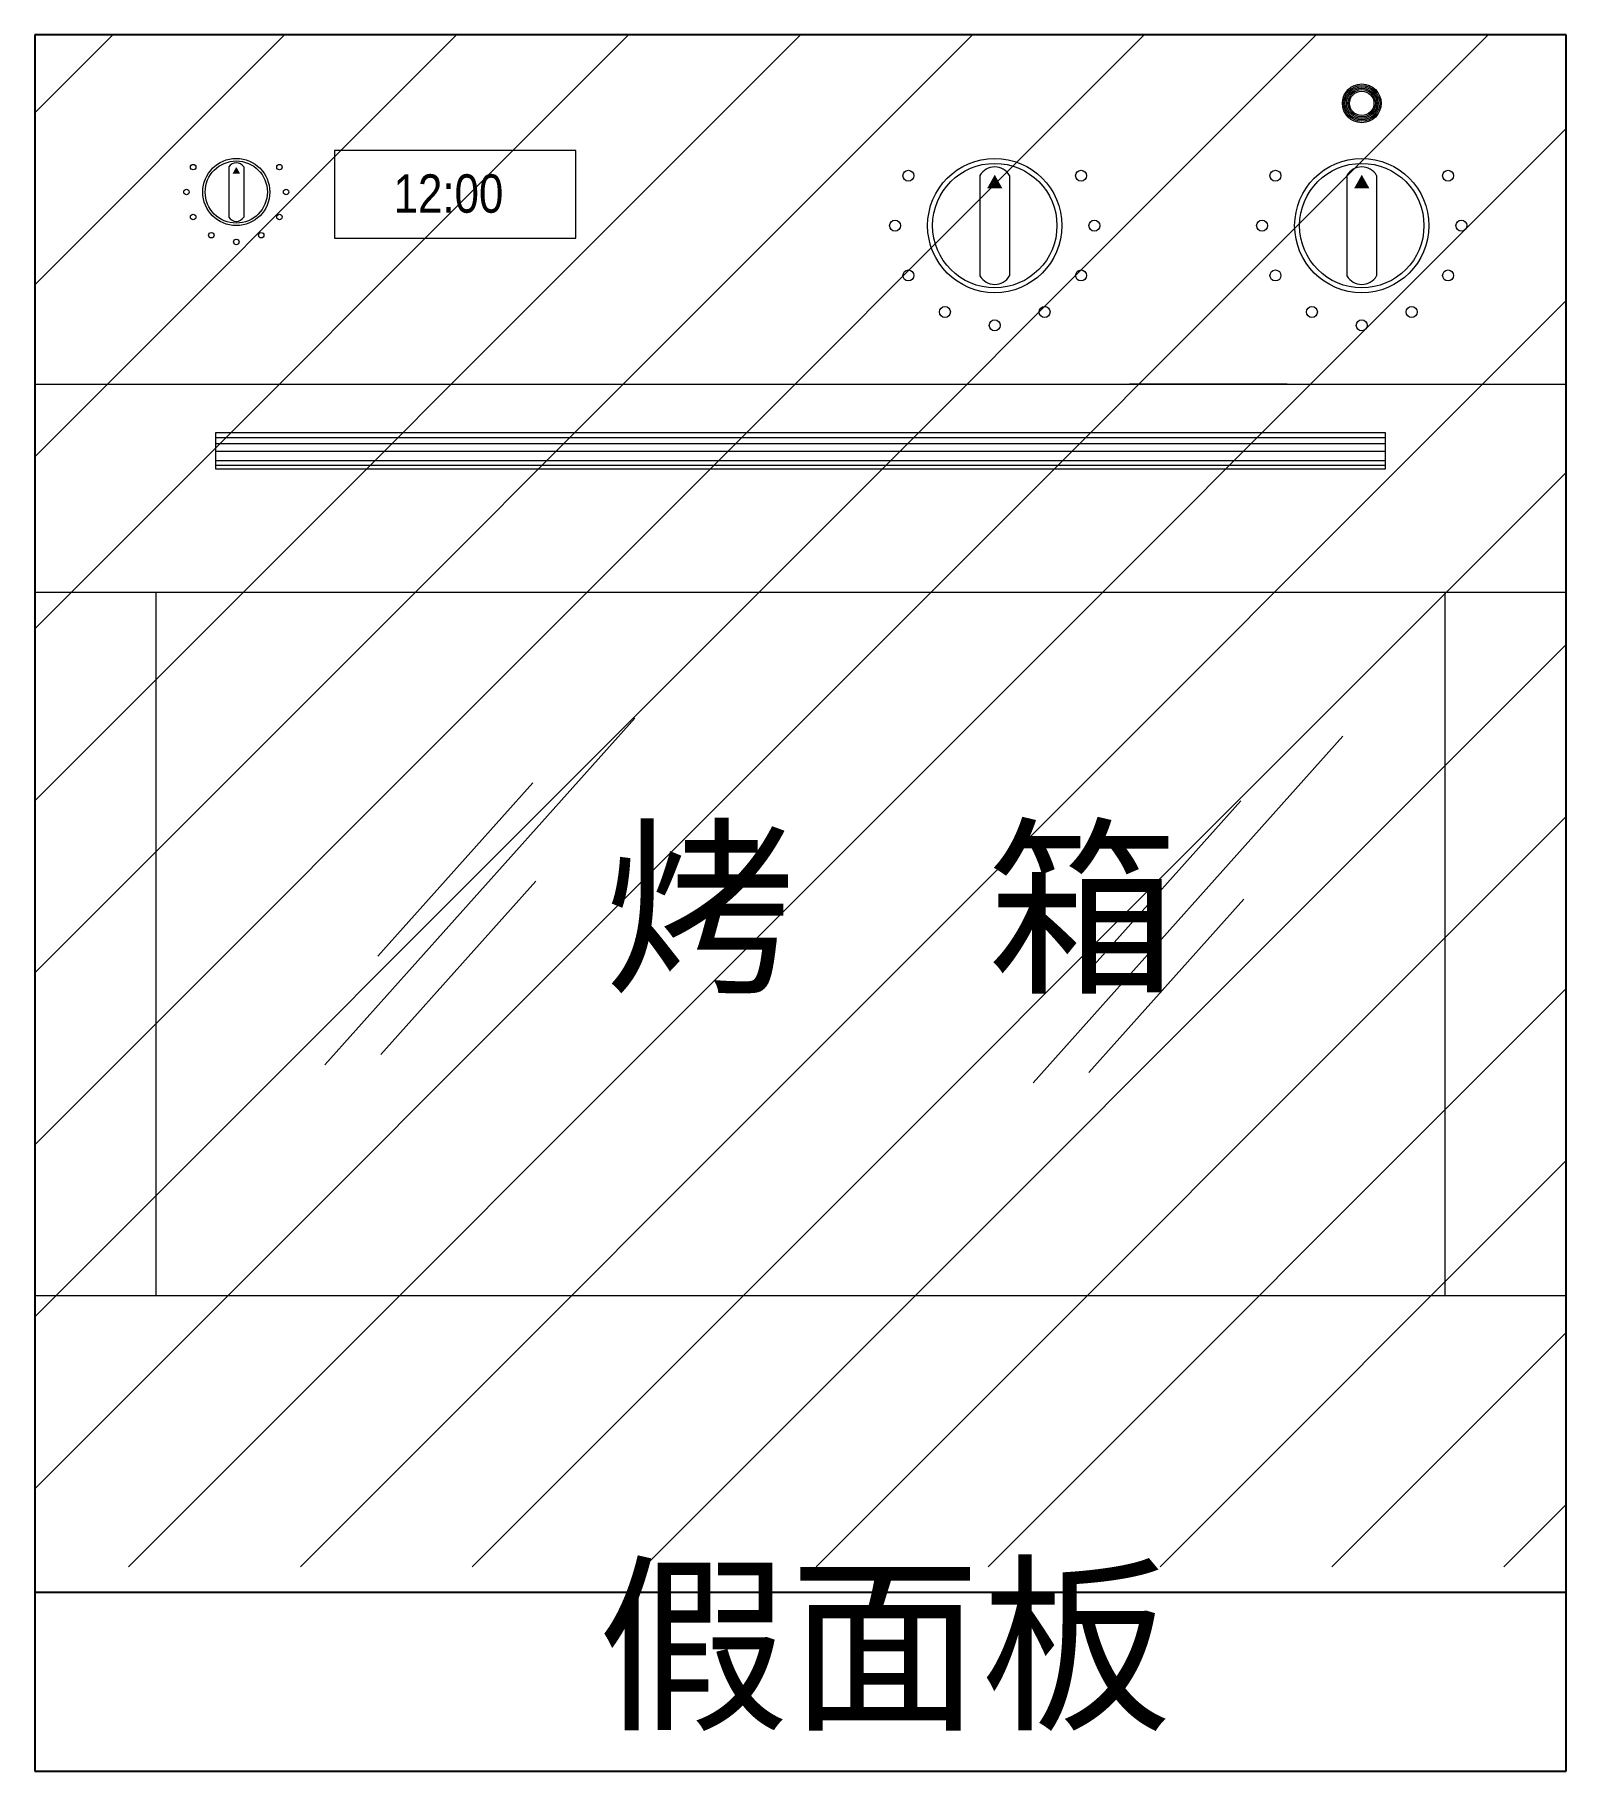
# Model space of a CAD drawing. Header units: inches. Extents: x 0 to 600, y 0 to 680.
import ezdxf

# ---------------------------------------------------------------- set-up
doc = ezdxf.new("R2010")
doc.units = ezdxf.units.IN
doc.header["$MEASUREMENT"] = 0
doc.linetypes.add('DOT2', pattern=[3.175, 0, -3.175])
for name, color, linetype, lineweight in [('拉手', 1, 'Continuous', 15), ('文本', 4, 'Continuous', 15), ('玻璃', 40, 'Continuous', 15), ('组件', 3, 'Continuous', 15), ('细线', 8, 'Continuous', 15), ('虚点', 9, 'DOT2', 15)]:
    doc.layers.add(name, color=color, linetype=linetype, lineweight=lineweight)
doc.styles.get("Standard").update_dxf_attribs({"font": 'SimSun.ttf'})

msp = doc.modelspace()

# ---------------------------------------------------------------- hatches: boundary and pattern name
at = {"layer": '虚点', "lineweight": 0}
h = msp.add_hatch(dxfattribs=at)
h.set_pattern_fill('ANSI31', color=256, scale=15, style=0)
h.set_pattern_definition([(45, (-10463.718, 3117.284), (-33.67596, 33.67596), [])])
h.paths.add_polyline_path([(600, 680), (0, 680), (0, 80), (600, 80)])

# ---------------------------------------------------------------- linework, layer by layer
for p, q in [((0, 680), (0, 0)), ((600, 680), (0, 680)), ((600, 0), (600, 680)), ((600, 70), (0, 70)), ((0, 0), (600, 0))]:
    msp.add_line(p, q)
at = {"layer": '拉手'}
for p, q in [((70.79, 524.08), (70.79, 510.01)), ((529.21, 524.08), (70.79, 524.08)), ((529.21, 510.01), (529.21, 524.08)), ((70.79, 510.01), (529.21, 510.01))]:
    msp.add_line(p, q, dxfattribs=at)
at = {"layer": '玻璃'}
for p, q in [((235.11, 412.35), (113.72, 276.57)), ((512.48, 405.3), (391.09, 269.52)), ((195.1, 387.04), (134.41, 319.15)), ((472.48, 379.99), (411.78, 312.09)), ((196.33, 348.58), (135.64, 280.68)), ((473.7, 341.52), (413.01, 273.63))]:
    msp.add_line(p, q, dxfattribs=at)
at = {"layer": '组件'}
for p, q in [((600, 680), (0, 680)), ((76.06, 628.23), (76.06, 608.54)), ((81.88, 628.23), (81.88, 608.54)), ((370.28, 624.92), (370.28, 585.54)), ((381.92, 624.92), (381.92, 585.54)), ((514.06, 624.92), (514.06, 585.54)), ((525.7, 624.92), (525.7, 585.54)), ((0, 543.22), (600, 543.22)), ((0, 543.22), (600, 543.22)), ((109.29, 543.22), (171.07, 543.22)), ((490.71, 543.22), (428.93, 543.22)), ((0, 461.77), (600, 461.77)), ((47.51, 461.77), (47.51, 186.24)), ((552.49, 186.24), (552.49, 461.77)), ((0, 186.24), (600, 186.24))]:
    msp.add_line(p, q, dxfattribs=at)
msp.add_lwpolyline([(117.44, 600.3), (211.95, 600.3), (211.95, 634.71), (117.44, 634.71)], close=True, dxfattribs=at)
for points in [[(78.97, 628.23, 0, 3, 0), (78.97, 625.56, 0, 0, 0)], [(376.1, 625.17, 0, 6, 0), (376.1, 619.82, 0, 0, 0)], [(519.88, 625.17, 0, 6, 0), (519.88, 619.82, 0, 0, 0)]]:
    msp.add_lwpolyline(points, format="xyseb", dxfattribs=at)
for centre, radius in [((519.88, 653.14), 7.58), ((62.06, 628.16), 1.08), ((78.97, 618.4), 13.14), ((78.97, 618.4), 12.18), ((95.87, 628.16), 1.08), ((342.28, 624.78), 2.15), ((376.1, 605.25), 26.29), ((376.1, 605.25), 24.37), ((409.91, 624.78), 2.15), ((486.07, 624.78), 2.15), ((519.88, 605.25), 26.29), ((519.88, 605.25), 24.37), ((553.7, 624.78), 2.15), ((59.44, 618.4), 1.08), ((98.49, 618.4), 1.08), ((62.06, 608.63), 1.08), ((95.87, 608.63), 1.08), ((337.05, 605.25), 2.15), ((415.14, 605.25), 2.15), ((480.84, 605.25), 2.15), ((558.93, 605.25), 2.15), ((69.2, 601.49), 1.08), ((78.97, 598.87), 1.08), ((88.73, 601.49), 1.08), ((342.28, 585.73), 2.15), ((409.91, 585.73), 2.15), ((486.07, 585.73), 2.15), ((553.7, 585.73), 2.15), ((356.57, 571.44), 2.15), ((395.62, 571.44), 2.15), ((500.36, 571.44), 2.15), ((539.41, 571.44), 2.15), ((376.1, 566.2), 2.15), ((519.88, 566.2), 2.15)]:
    msp.add_circle(centre, radius, dxfattribs=at)
for centre, radius, start, end in [((78.97, 626.48), 3.39, 31.0025, 148.9975), ((376.1, 621.42), 6.79, 31.0025, 148.9975), ((519.88, 621.42), 6.79, 31.0025, 148.9975), ((78.97, 610.29), 3.39, 211.0025, 328.9975), ((376.1, 589.04), 6.79, 211.0025, 328.9975), ((519.88, 589.04), 6.79, 211.0025, 328.9975)]:
    msp.add_arc(centre, radius, start, end, dxfattribs=at)
at = {"layer": '细线'}
for p, q in [((70.79, 522.29), (529.21, 522.29)), ((70.79, 519.93), (529.21, 519.93)), ((70.79, 516.98), (529.21, 516.98)), ((70.79, 513.32), (529.21, 513.32)), ((70.79, 511.43), (529.21, 511.43))]:
    msp.add_line(p, q, dxfattribs=at)
for radius in [7.03, 6.47, 5.91, 5.35, 4.79]:
    msp.add_circle((519.88, 653.14), radius, dxfattribs=at)

# ---------------------------------------------------------------- texts
at = {"layer": '文本', "char_height": 55, "width": 944.47, "attachment_point": 1}
for s, insert in [('烤  箱', (223.15, 365.45)), ('假面板', (220.5, 76.93))]:
    msp.add_mtext(s, dxfattribs=dict(at, insert=insert))
at = {"layer": '组件', "insert": (140.59, 625.32), "char_height": 15, "width": 61.8992, "attachment_point": 1}
msp.add_mtext('{\\fSwis721 BdCnOul BT|b0|i0|c0|p82;12:00}', dxfattribs=at)

doc.saveas('drawing.dxf')
